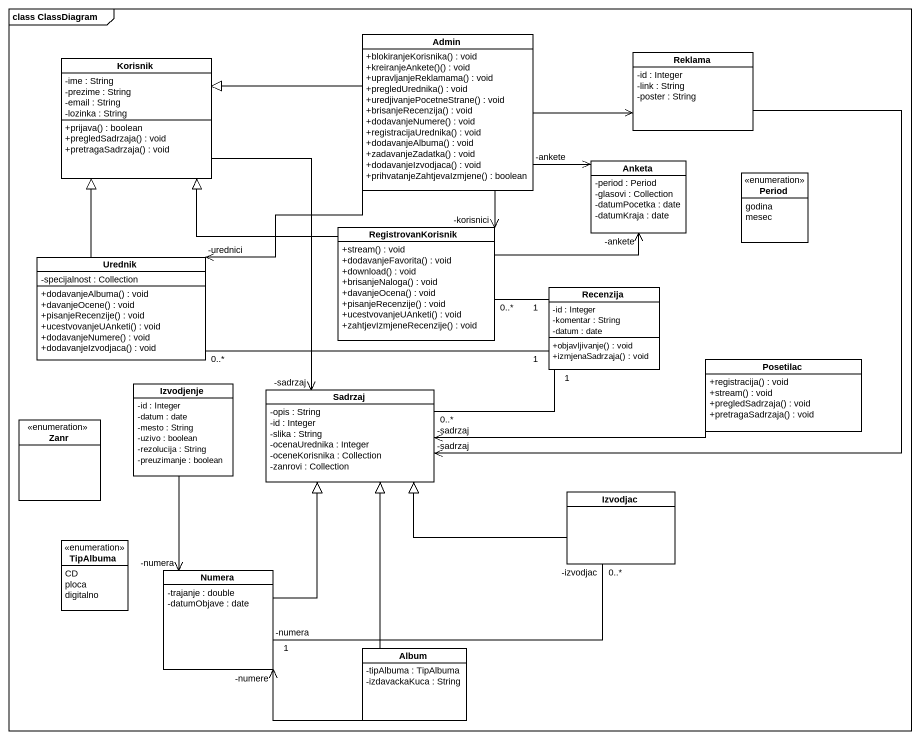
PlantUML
@startuml
mainframe class ClassDiagram
hide circle
hide empty members
skinparam classAttributeIconSize 0
class Korisnik {
  -ime : String
  -prezime : String
  -email : String
  -lozinka : String
  +prijava() : boolean
  +pregledSadrzaja() : void
  +pretragaSadrzaja() : void
}
class Admin {
  +blokiranjeKorisnika() : void
  +kreiranjeAnkete()() : void
  +upravljanjeReklamama() : void
  +pregledUrednika() : void
  +uredjivanjePocetneStrane() : void
  +brisanjeRecenzija() : void
  +dodavanjeNumere() : void
  +registracijaUrednika() : void
  +dodavanjeAlbuma() : void
  +zadavanjeZadatka() : void
  +dodavanjeIzvodjaca() : void
  +prihvatanjeZahtjevaIzmjene() : boolean
}
class Reklama {
  -id : Integer
  -link : String
  -poster : String
}
class Anketa {
  -period : Period
  -glasovi : Collection
  -datumPocetka : date
  -datumKraja : date
}
enum Period {
  godina
  mesec
}
class Urednik {
  -specijalnost : Collection
  +dodavanjeAlbuma() : void
  +davanjeOcene() : void
  +pisanjeRecenzije() : void
  +ucestvovanjeUAnketi() : void
  +dodavanjeNumere() : void
  +dodavanjeIzvodjaca() : void
}
class RegistrovanKorisnik {
  +stream() : void
  +dodavanjeFavorita() : void
  +download() : void
  +brisanjeNaloga() : void
  +davanjeOcena() : void
  +pisanjeRecenzije() : void
  +ucestvovanjeUAnketi() : void
  +zahtjevIzmjeneRecenzije() : void
}
class Recenzija {
  -id : Integer
  -komentar : String
  -datum : date
  +objavljivanje() : void
  +izmjenaSadrzaja() : void
}
class Posetilac {
  +registracija() : void
  +stream() : void
  +pregledSadrzaja() : void
  +pretragaSadrzaja() : void
}
class Izvodjenje {
  -id : Integer
  -datum : date
  -mesto : String
  -uzivo : boolean
  -rezolucija : String
  -preuzimanje : boolean
}
class Sadrzaj {
  -opis : String
  -id : Integer
  -slika : String
  -ocenaUrednika : Integer
  -oceneKorisnika : Collection
  -zanrovi : Collection
}
enum Zanr
class Izvodjac
enum TipAlbuma {
  CD
  ploca
  digitalno
}
class Numera {
  -trajanje : double
  -datumObjave : date
}
class Album {
  -tipAlbuma : TipAlbuma
  -izdavackaKuca : String
}
Korisnik --> "-sadrzaj" Sadrzaj
Admin -left-|> Korisnik
Admin -right-> Reklama
Admin "-ankete" -right-> Anketa
Admin --> "-urednici" Urednik
Admin --> "-korisnici" RegistrovanKorisnik
Reklama --> "-sadrzaj" Sadrzaj
Urednik -up-|> Korisnik
Urednik "0..*" -right- "1" Recenzija
RegistrovanKorisnik -left-|> Korisnik
RegistrovanKorisnik -right-> "-ankete" Anketa
RegistrovanKorisnik "0..*" -right- "1" Recenzija
Posetilac -left-> "-sadrzaj" Sadrzaj
Izvodjenje --> "-numera" Numera
Sadrzaj "0..*" -right- "1" Recenzija
Izvodjac -left-|> Sadrzaj
Numera -up-|> Sadrzaj
Numera "-numera\n1" -right- "-izvodjac\n0..*" Izvodjac
Album -up-|> Sadrzaj
Album -left-> "-numere" Numera
@enduml
